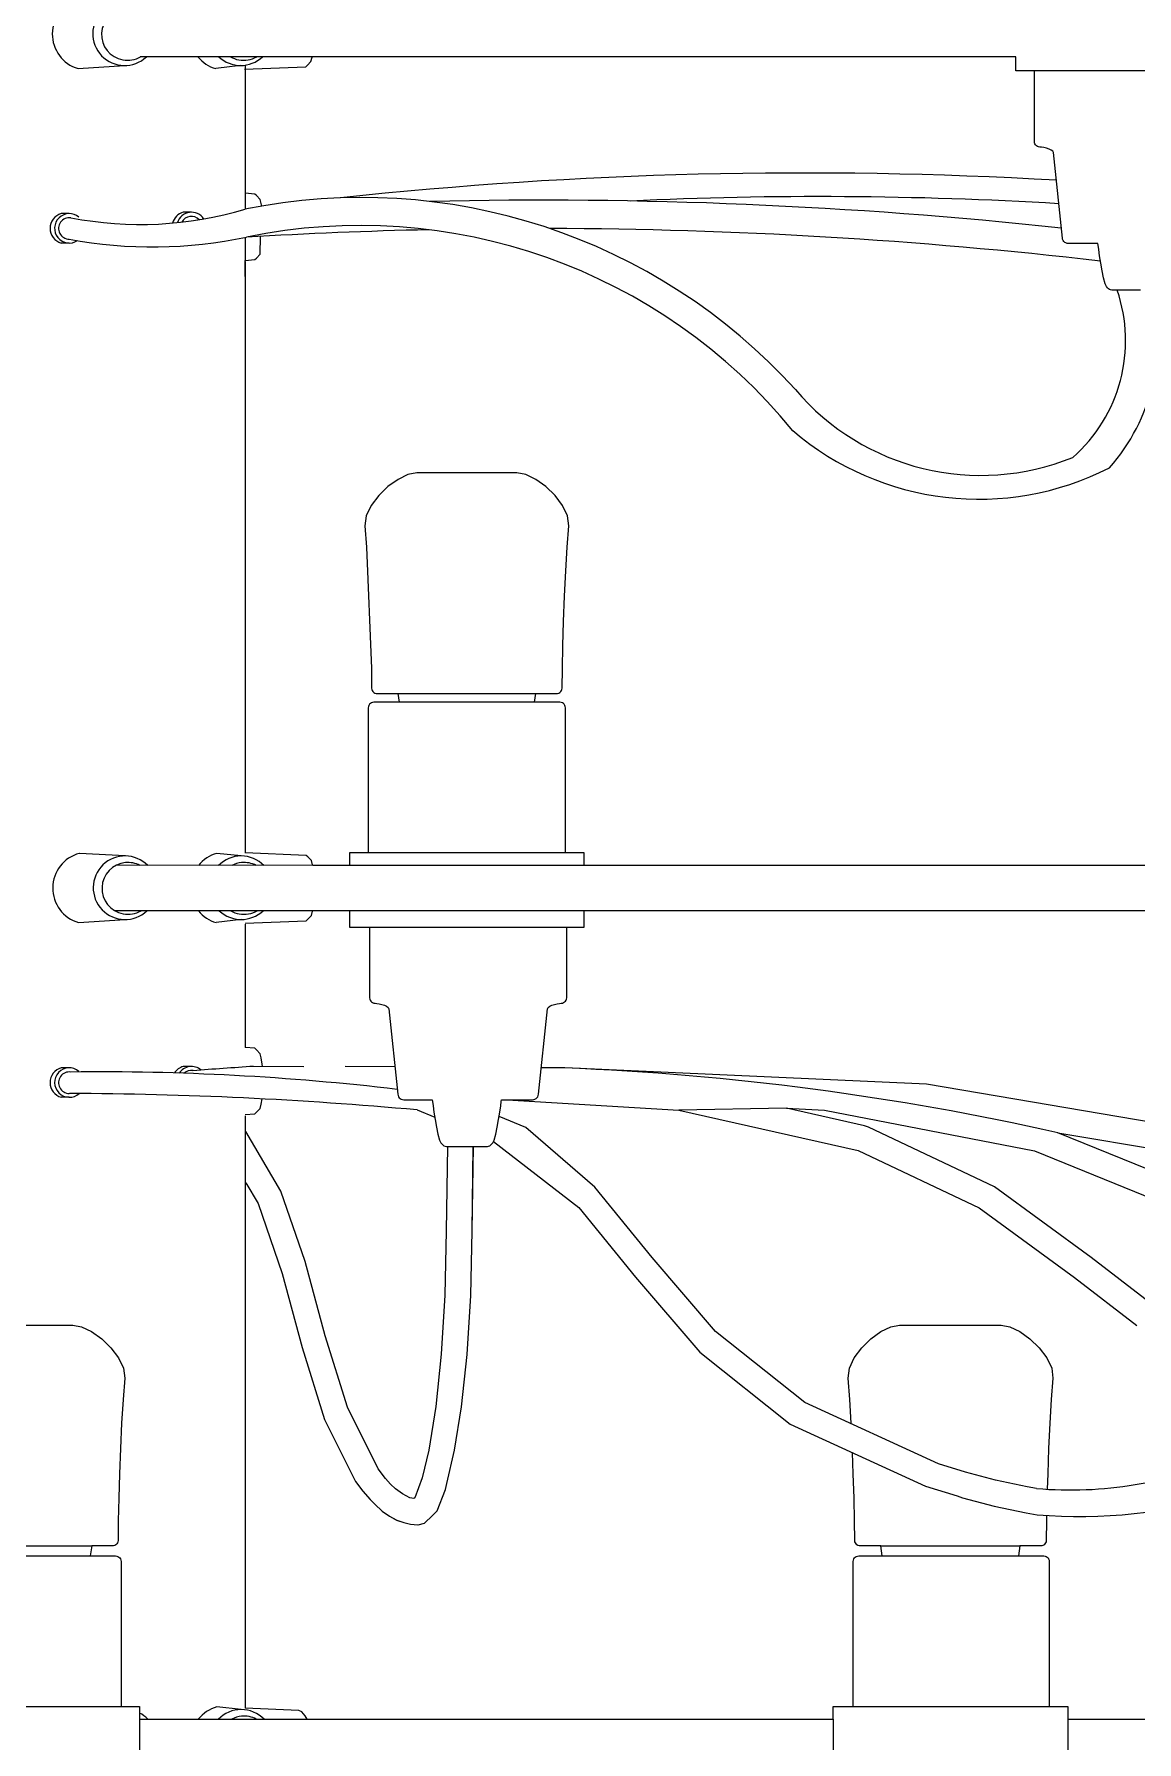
# Model space of a CAD drawing. Header units: millimetres. Extents: x 112 to 8820, y -2365 to 5002.
# Drawn here: x 4494.1 to 4642.6, y -913.1 to -683.1 of the extents above; entities that cross this region are included whole.
import ezdxf

# ---------------------------------------------------------------- set-up
doc = ezdxf.new("R2010")
doc.units = ezdxf.units.MM

# ---------------------------------------------------------------- blocks, each defined once
blk = doc.blocks.new('2097-50_EL_frontal')
at = {"extrusion": (1.04654e-19, -0.001462, 0.999999)}
for p, q in [((0.752, 43.061, 0.141), (1.378, 43.104, 0.142)), ((1.384, 32.457, 0.142), (0.769, 32.491, 0.142)), ((0.759, 31.559, 0.141), (1.384, 31.602, 0.142))]:
    blk.add_line(p, q, dxfattribs=at)
for p, q in [((13.383, 43.219), (1.59, 43.219)), ((2.942, 43.104, 0.142), (2.606, 43.061, 0.047)), ((2.995, 43.052), (3.82, 43.087)), ((3.002, 43.108), (3.002, 41.383)), ((3.82, 43.087), (3.841, 43.109)), ((3.841, 43.109), (3.888, 43.159)), ((3.888, 43.159), (3.905, 43.214)), ((3.905, 43.214), (3.906, 43.223)), ((13.383, 43.031), (13.383, 43.219)), ((13.452, 43.031), (13.383, 43.031)), ((13.383, 43.031), (13.383, 43.031)), ((13.586, 43.031), (13.452, 43.031)), ((13.78, 43.031), (13.586, 43.031)), ((13.633, 42.079), (13.633, 43.031)), ((14.026, 43.031), (13.78, 43.031)), ((14.311, 43.031), (14.026, 43.031)), ((14.625, 43.031), (14.311, 43.031)), ((14.954, 43.031), (14.625, 43.031)), ((15.282, 43.031), (14.954, 43.031)), ((13.635, 42.062), (13.633, 42.079)), ((13.64, 42.047), (13.635, 42.062)), ((13.649, 42.033), (13.64, 42.047)), ((13.66, 42.021), (13.649, 42.033)), ((13.674, 42.013), (13.66, 42.021)), ((13.689, 42.007), (13.674, 42.013)), ((13.706, 42.005), (13.689, 42.007)), ((13.731, 42.003), (13.706, 42.005)), ((13.762, 41.998), (13.731, 42.003)), ((13.796, 41.989), (13.762, 41.998)), ((13.831, 41.978), (13.796, 41.989)), ((13.861, 41.964), (13.831, 41.978)), ((13.882, 41.949), (13.861, 41.964)), ((13.892, 41.931), (13.882, 41.949)), ((14.011, 40.779), (13.892, 41.931)), ((3.135, 41.372), (3.002, 41.382)), ((3.002, 41.382), (3.002, 41.167)), ((3.156, 41.35), (3.135, 41.372)), ((3.203, 41.298), (3.156, 41.35)), ((3.219, 41.243), (3.203, 41.298)), ((3.225, 41.209), (3.219, 41.243)), ((0.634, 41.108, -0.203), (0.525, 41.108, -0.203)), ((2.279, 41.126), (2.169, 41.126)), ((0.634, 40.711, -0.203), (0.525, 40.711, -0.203)), ((3.002, 40.787), (3.002, 40.478)), ((3.203, 40.562), (3.209, 40.802)), ((14.014, 40.762), (14.011, 40.779)), ((14.021, 40.746), (14.014, 40.762)), ((14.031, 40.733), (14.021, 40.746)), ((14.044, 40.721), (14.031, 40.733)), ((14.058, 40.713), (14.044, 40.721)), ((14.074, 40.707), (14.058, 40.713)), ((3.002, 40.478), (3.135, 40.488)), ((3.135, 40.488), (3.156, 40.51)), ((3.156, 40.51), (3.203, 40.562)), ((14.092, 40.705), (14.074, 40.707)), ((14.129, 40.705), (14.092, 40.705)), ((14.203, 40.705), (14.129, 40.705)), ((14.309, 40.705), (14.203, 40.705)), ((14.444, 40.705), (14.309, 40.705)), ((14.489, 40.705), (14.444, 40.705)), ((14.492, 40.683), (14.489, 40.705)), ((14.5, 40.624), (14.492, 40.683)), ((14.512, 40.54), (14.5, 40.624)), ((14.527, 40.44), (14.512, 40.54)), ((3.002, 40.259), (3.002, 40.478)), ((3.002, 40.464), (3.002, 32.496)), ((14.546, 40.337), (14.527, 40.44)), ((14.566, 40.241), (14.546, 40.337)), ((14.588, 40.163), (14.566, 40.241)), ((14.596, 40.143), (14.588, 40.163)), ((14.606, 40.125), (14.596, 40.143)), ((14.618, 40.11), (14.606, 40.125)), ((14.631, 40.097), (14.618, 40.11)), ((14.646, 40.087), (14.631, 40.097)), ((14.661, 40.08), (14.646, 40.087)), ((14.678, 40.078), (14.661, 40.08)), ((14.69, 40.078), (14.678, 40.078)), ((14.714, 40.078), (14.69, 40.078)), ((14.748, 40.078), (14.714, 40.078)), ((14.791, 40.078), (14.748, 40.078)), ((14.841, 40.078), (14.791, 40.078)), ((14.896, 40.078), (14.841, 40.078)), ((14.953, 40.078), (14.896, 40.078)), ((15.011, 40.078), (14.953, 40.078)), ((15.065, 40.078), (15.011, 40.078)), ((5.062, 37.529), (4.926, 37.431)), ((5.195, 37.595), (5.062, 37.529)), ((5.314, 37.619), (5.195, 37.595)), ((5.345, 37.619), (5.314, 37.619)), ((5.418, 37.619), (5.345, 37.619)), ((5.526, 37.619), (5.418, 37.619)), ((5.663, 37.619), (5.526, 37.619)), ((5.821, 37.619), (5.663, 37.619)), ((5.989, 37.619), (5.821, 37.619)), ((6.157, 37.619), (5.989, 37.619)), ((6.664, 37.619), (6.157, 37.619)), ((6.664, 37.619), (6.651, 37.619)), ((6.783, 37.595), (6.664, 37.619)), ((6.916, 37.529), (6.783, 37.595)), ((7.052, 37.431), (6.916, 37.529)), ((4.801, 37.31), (4.699, 37.176)), ((4.926, 37.431), (4.801, 37.31)), ((7.177, 37.31), (7.052, 37.431)), ((7.279, 37.176), (7.177, 37.31)), ((4.633, 37.038), (4.616, 36.905)), ((4.699, 37.176), (4.633, 37.038)), ((7.345, 37.038), (7.279, 37.176)), ((7.362, 36.905), (7.345, 37.038)), ((4.616, 36.905), (4.639, 36.616)), ((7.339, 36.616), (7.362, 36.905)), ((4.639, 36.616), (4.639, 36.615)), ((4.639, 36.616), (4.703, 34.981)), ((7.32, 36.296), (7.339, 36.616)), ((7.304, 35.957), (7.32, 36.296)), ((7.291, 35.616), (7.304, 35.957)), ((7.282, 35.285), (7.291, 35.616)), ((7.275, 34.981), (7.282, 35.285)), ((4.703, 34.981), (4.706, 34.717)), ((7.272, 34.717), (7.275, 34.981)), ((4.689, 34.51), (4.678, 34.499)), ((4.703, 34.519), (4.689, 34.51)), ((4.718, 34.525), (4.703, 34.519)), ((4.706, 34.717), (4.709, 34.7)), ((4.709, 34.7), (4.715, 34.685)), ((4.715, 34.685), (4.724, 34.671)), ((4.735, 34.527), (4.718, 34.525)), ((4.724, 34.671), (4.736, 34.66)), ((4.763, 34.527), (4.735, 34.527)), ((4.736, 34.66), (4.75, 34.651)), ((4.75, 34.651), (4.766, 34.646)), ((4.844, 34.527), (4.763, 34.527)), ((4.766, 34.646), (4.784, 34.644)), ((4.784, 34.644), (4.841, 34.644)), ((4.841, 34.644), (4.97, 34.644)), ((4.975, 34.527), (4.844, 34.527)), ((4.97, 34.644), (5.061, 34.644)), ((5.15, 34.527), (4.975, 34.527)), ((5.061, 34.644), (5.077, 34.527)), ((5.061, 34.644), (6.917, 34.644)), ((5.362, 34.527), (5.15, 34.527)), ((5.602, 34.527), (5.362, 34.527)), ((5.858, 34.527), (5.602, 34.527)), ((6.12, 34.527), (5.858, 34.527)), ((6.376, 34.527), (6.12, 34.527)), ((6.616, 34.527), (6.376, 34.527)), ((6.828, 34.527), (6.616, 34.527)), ((7.003, 34.527), (6.828, 34.527)), ((6.901, 34.527), (6.917, 34.644)), ((6.917, 34.644), (7.008, 34.644)), ((7.134, 34.527), (7.003, 34.527)), ((7.008, 34.644), (7.137, 34.644)), ((7.215, 34.527), (7.134, 34.527)), ((7.137, 34.644), (7.194, 34.644)), ((7.194, 34.644), (7.211, 34.646)), ((7.211, 34.646), (7.228, 34.651)), ((7.243, 34.527), (7.215, 34.527)), ((7.228, 34.651), (7.242, 34.66)), ((7.242, 34.66), (7.254, 34.671)), ((7.26, 34.525), (7.243, 34.527)), ((7.254, 34.671), (7.263, 34.685)), ((7.275, 34.519), (7.26, 34.525)), ((7.263, 34.685), (7.269, 34.7)), ((7.269, 34.7), (7.272, 34.717)), ((7.289, 34.51), (7.275, 34.519)), ((7.3, 34.499), (7.289, 34.51)), ((4.663, 34.47), (4.661, 34.453)), ((4.661, 34.453), (4.661, 32.5)), ((4.669, 34.485), (4.663, 34.47)), ((4.678, 34.499), (4.669, 34.485)), ((7.309, 34.485), (7.3, 34.499)), ((7.315, 34.47), (7.309, 34.485)), ((7.317, 34.453), (7.315, 34.47)), ((7.317, 32.5), (7.317, 34.453)), ((2.949, 32.457, 0.142), (2.623, 32.491, 0.047)), ((3.826, 32.465), (3.002, 32.5)), ((3.847, 32.444), (3.826, 32.465)), ((3.894, 32.394), (3.847, 32.444)), ((4.444, 32.5), (4.41, 32.5)), ((4.41, 32.5), (4.41, 32.33)), ((4.546, 32.5), (4.444, 32.5)), ((4.711, 32.5), (4.546, 32.5)), ((4.932, 32.5), (4.711, 32.5)), ((5.199, 32.5), (4.932, 32.5)), ((5.501, 32.5), (5.199, 32.5)), ((5.824, 32.5), (5.501, 32.5)), ((6.154, 32.5), (5.824, 32.5)), ((6.477, 32.5), (6.154, 32.5)), ((6.778, 32.5), (6.477, 32.5)), ((7.046, 32.5), (6.778, 32.5)), ((7.266, 32.5), (7.046, 32.5)), ((7.431, 32.5), (7.266, 32.5)), ((7.534, 32.5), (7.431, 32.5)), ((7.568, 32.5), (7.534, 32.5)), ((7.568, 32.33), (7.568, 32.5)), ((3.912, 32.331), (1.261, 32.328)), ((3.911, 32.339), (3.894, 32.394)), ((3.913, 32.33), (3.911, 32.339)), ((7.568, 32.33), (3.913, 32.33)), ((15.828, 32.33), (7.568, 32.33)), ((7.568, 31.719), (1.247, 31.719)), ((2.949, 31.602, 0.142), (2.613, 31.559, 0.047)), ((3.002, 31.551), (3.826, 31.585)), ((3.002, 31.538), (3.002, 29.877)), ((3.826, 31.585), (3.847, 31.607)), ((3.847, 31.607), (3.894, 31.657)), ((3.894, 31.657), (3.911, 31.712)), ((3.911, 31.712), (3.913, 31.721)), ((4.41, 31.721), (4.41, 31.5)), ((7.568, 31.5), (7.568, 31.721)), ((7.568, 31.721), (15.828, 31.721)), ((4.41, 31.5), (4.444, 31.5)), ((4.444, 31.5), (4.546, 31.5)), ((4.546, 31.5), (4.711, 31.5)), ((4.679, 31.5), (4.679, 30.547)), ((4.711, 31.5), (4.932, 31.5)), ((4.932, 31.5), (5.199, 31.5)), ((5.199, 31.5), (5.501, 31.5)), ((5.501, 31.5), (5.824, 31.5)), ((5.824, 31.5), (6.154, 31.5)), ((6.154, 31.5), (6.477, 31.5)), ((6.477, 31.5), (6.778, 31.5)), ((6.778, 31.5), (7.046, 31.5)), ((7.046, 31.5), (7.266, 31.5)), ((7.266, 31.5), (7.431, 31.5)), ((7.334, 30.547), (7.334, 31.5)), ((7.431, 31.5), (7.534, 31.5)), ((7.534, 31.5), (7.568, 31.5)), ((4.679, 30.547), (4.68, 30.53)), ((4.68, 30.53), (4.686, 30.515)), ((4.686, 30.515), (4.695, 30.501)), ((4.695, 30.501), (4.706, 30.49)), ((4.706, 30.49), (4.72, 30.481)), ((4.72, 30.481), (4.736, 30.475)), ((4.736, 30.475), (4.753, 30.473)), ((4.753, 30.473), (4.777, 30.471)), ((4.777, 30.471), (4.808, 30.466)), ((4.808, 30.466), (4.843, 30.458)), ((4.843, 30.458), (4.878, 30.446)), ((4.878, 30.446), (4.908, 30.433)), ((4.908, 30.433), (4.93, 30.417)), ((4.93, 30.417), (4.939, 30.4)), ((4.939, 30.4), (5.058, 29.247)), ((6.954, 29.247), (7.073, 30.4)), ((7.073, 30.4), (7.083, 30.417)), ((7.083, 30.417), (7.105, 30.433)), ((7.105, 30.433), (7.135, 30.446)), ((7.135, 30.446), (7.169, 30.458)), ((7.169, 30.458), (7.204, 30.466)), ((7.204, 30.466), (7.235, 30.471)), ((7.235, 30.471), (7.26, 30.473)), ((7.26, 30.473), (7.277, 30.475)), ((7.277, 30.475), (7.292, 30.481)), ((7.292, 30.481), (7.306, 30.49)), ((7.306, 30.49), (7.318, 30.501)), ((7.318, 30.501), (7.326, 30.515)), ((7.326, 30.515), (7.332, 30.53)), ((7.332, 30.53), (7.334, 30.547)), ((3.135, 29.867), (3.002, 29.877)), ((3.156, 29.845), (3.135, 29.867)), ((3.203, 29.793), (3.156, 29.845)), ((3.219, 29.738), (3.203, 29.793)), ((3.233, 29.653), (3.219, 29.738)), ((0.634, 29.603, -0.203), (0.525, 29.603, -0.203)), ((2.279, 29.621), (2.169, 29.621)), ((3.794, 29.616), (3.117, 29.623)), ((3.235, 29.622), (3.233, 29.653)), ((5.02, 29.618), (4.351, 29.623)), ((7.308, 29.602), (6.991, 29.605)), ((12.181, 29.383), (7.308, 29.602)), ((5.058, 29.247), (5.062, 29.23)), ((5.062, 29.23), (5.069, 29.214)), ((5.069, 29.214), (5.079, 29.201)), ((6.933, 29.201), (6.943, 29.214)), ((6.943, 29.214), (6.95, 29.23)), ((6.95, 29.23), (6.954, 29.247)), ((15.487, 28.824), (12.181, 29.383)), ((0.634, 29.206, -0.203), (0.525, 29.206, -0.203)), ((3.002, 28.973), (3.135, 28.983)), ((3.135, 28.983), (3.156, 29.005)), ((3.156, 29.005), (3.203, 29.057)), ((3.203, 29.057), (3.219, 29.112)), ((3.219, 29.112), (3.231, 29.185)), ((5.079, 29.201), (5.092, 29.19)), ((5.092, 29.19), (5.106, 29.181)), ((5.106, 29.181), (5.123, 29.176)), ((5.123, 29.176), (5.14, 29.174)), ((5.14, 29.174), (5.159, 29.174)), ((5.159, 29.174), (5.215, 29.174)), ((5.215, 29.174), (5.306, 29.174)), ((5.306, 29.174), (5.427, 29.174)), ((5.319, 29.036), (5.556, 28.938)), ((5.427, 29.174), (5.522, 29.174)), ((5.522, 29.174), (5.525, 29.152)), ((5.525, 29.152), (5.533, 29.093)), ((5.533, 29.093), (5.545, 29.008)), ((5.545, 29.008), (5.561, 28.908)), ((6.417, 28.908), (6.433, 29.008)), ((6.433, 29.008), (6.445, 29.093)), ((6.445, 29.093), (6.453, 29.152)), ((6.453, 29.152), (6.456, 29.174)), ((6.456, 29.174), (6.53, 29.174)), ((6.473, 29.174), (6.586, 29.174)), ((6.53, 29.174), (8.845, 29.034)), ((6.586, 29.174), (6.707, 29.174)), ((6.707, 29.174), (6.797, 29.174)), ((6.797, 29.174), (6.853, 29.174)), ((6.853, 29.174), (6.872, 29.174)), ((6.872, 29.174), (6.89, 29.176)), ((6.89, 29.176), (6.906, 29.181)), ((6.906, 29.181), (6.921, 29.19)), ((6.921, 29.19), (6.933, 29.201)), ((10.295, 29.06), (8.845, 29.034)), ((8.845, 29.034), (11.26, 28.49)), ((11.343, 28.824), (10.295, 29.06)), ((10.295, 29.06), (10.807, 29.034)), ((10.807, 29.034), (13.635, 28.484)), ((3.002, 28.957), (3.002, 20.98)), ((5.561, 28.908), (5.579, 28.805)), ((5.579, 28.805), (5.6, 28.709)), ((6.378, 28.709), (6.399, 28.805)), ((6.399, 28.805), (6.417, 28.908)), ((6.782, 28.799), (6.424, 28.948)), ((7.713, 27.996), (6.782, 28.799)), ((11.398, 28.804), (11.343, 28.824)), ((13.095, 28), (11.398, 28.804)), ((3.484, 27.943), (3.012, 28.744)), ((3.484, 27.943), (3.012, 28.744)), ((5.6, 28.709), (5.622, 28.631)), ((5.622, 28.631), (5.63, 28.612)), ((5.63, 28.612), (5.64, 28.594)), ((5.64, 28.594), (5.652, 28.578)), ((5.652, 28.578), (5.665, 28.565)), ((5.665, 28.565), (5.68, 28.555)), ((5.68, 28.555), (5.696, 28.548)), ((5.696, 28.548), (5.713, 28.546)), ((5.729, 28.546), (5.712, 27.409)), ((5.728, 28.546), (5.712, 27.409)), ((5.713, 28.546), (5.719, 28.546)), ((5.719, 28.546), (5.736, 28.546)), ((5.736, 28.546), (5.765, 28.546)), ((5.765, 28.546), (5.804, 28.546)), ((5.804, 28.546), (5.851, 28.546)), ((5.851, 28.546), (5.904, 28.546)), ((5.904, 28.546), (5.96, 28.546)), ((5.96, 28.546), (6.018, 28.546)), ((6.018, 28.546), (6.074, 28.546)), ((6.06, 27.406), (6.077, 28.546)), ((6.06, 27.406), (6.076, 28.546)), ((6.074, 28.546), (6.127, 28.546)), ((6.127, 28.546), (6.174, 28.546)), ((6.174, 28.546), (6.213, 28.546)), ((6.213, 28.546), (6.241, 28.546)), ((6.241, 28.546), (6.259, 28.546)), ((6.259, 28.546), (6.265, 28.546)), ((6.265, 28.546), (6.282, 28.548)), ((6.282, 28.548), (6.298, 28.555)), ((6.298, 28.555), (6.313, 28.565)), ((6.313, 28.565), (6.326, 28.578)), ((6.326, 28.578), (6.338, 28.594)), ((6.338, 28.594), (6.348, 28.612)), ((6.346, 28.609), (7.497, 27.722)), ((6.348, 28.612), (6.356, 28.631)), ((6.356, 28.631), (6.378, 28.709)), ((15.699, 28.019), (13.951, 28.729)), ((13.951, 28.729), (15.401, 28.484)), ((11.26, 28.49), (12.891, 27.717)), ((13.635, 28.484), (15.572, 27.698)), ((3.011, 28.055), (3.177, 27.775)), ((3.011, 28.055), (3.176, 27.775)), ((3.811, 26.993), (3.484, 27.943)), ((3.811, 26.993), (3.484, 27.943)), ((8.483, 27.047), (7.713, 27.996)), ((14.398, 27.049), (13.095, 28)), ((3.176, 27.775), (3.5, 26.835)), ((3.177, 27.775), (3.5, 26.835)), ((7.497, 27.722), (8.259, 26.782)), ((12.891, 27.717), (14.175, 26.78)), ((5.712, 27.409), (5.694, 26.541)), ((5.712, 27.409), (5.694, 26.541)), ((6.042, 26.539), (6.06, 27.406)), ((6.042, 26.539), (6.06, 27.406)), ((4.081, 25.994), (3.811, 26.993)), ((4.081, 25.994), (3.811, 26.993)), ((9.34, 26.052), (8.483, 27.047)), ((15.586, 26.134), (14.398, 27.049)), ((3.5, 26.835), (3.77, 25.835)), ((3.5, 26.835), (3.77, 25.835)), ((8.259, 26.782), (9.126, 25.776)), ((14.175, 26.78), (15.014, 26.134)), ((5.694, 26.541), (5.644, 25.745)), ((5.694, 26.541), (5.644, 25.745)), ((5.992, 25.742), (6.042, 26.539)), ((5.992, 25.742), (6.042, 26.539)), ((0.028, 26.139), (0.195, 26.139)), ((0.195, 26.139), (0.349, 26.139)), ((0.349, 26.139), (0.479, 26.139)), ((0.479, 26.139), (0.579, 26.139)), ((0.579, 26.139), (0.641, 26.139)), ((0.641, 26.139), (0.663, 26.139)), ((0.663, 26.139), (0.663, 26.139)), ((0.663, 26.139), (0.681, 26.139)), ((0.681, 26.139), (0.8, 26.115)), ((0.8, 26.115), (0.934, 26.05)), ((0.934, 26.05), (1.07, 25.952)), ((4.38, 25.034), (4.081, 25.994)), ((4.38, 25.034), (4.081, 25.994)), ((10.541, 25.098), (9.34, 26.052)), ((11.432, 25.952), (11.567, 26.05)), ((11.567, 26.05), (11.7, 26.115)), ((11.7, 26.115), (11.817, 26.139)), ((11.817, 26.139), (11.86, 26.139)), ((11.86, 26.139), (11.941, 26.139)), ((11.941, 26.139), (12.057, 26.139)), ((12.057, 26.139), (12.201, 26.139)), ((12.201, 26.139), (12.362, 26.139)), ((12.362, 26.139), (12.531, 26.139)), ((12.531, 26.139), (12.698, 26.139)), ((12.698, 26.139), (12.851, 26.139)), ((12.851, 26.139), (12.982, 26.139)), ((12.982, 26.139), (13.082, 26.139)), ((13.082, 26.139), (13.144, 26.139)), ((13.144, 26.139), (13.165, 26.139)), ((13.165, 26.139), (13.185, 26.139)), ((13.185, 26.139), (13.303, 26.115)), ((13.303, 26.115), (13.437, 26.05)), ((13.437, 26.05), (13.573, 25.952)), ((1.07, 25.952), (1.195, 25.831)), ((1.195, 25.831), (1.297, 25.696)), ((3.77, 25.835), (4.072, 24.869)), ((3.77, 25.835), (4.072, 24.869)), ((9.126, 25.776), (10.346, 24.806)), ((11.207, 25.696), (11.308, 25.831)), ((11.308, 25.831), (11.432, 25.952)), ((13.573, 25.952), (13.698, 25.831)), ((13.698, 25.831), (13.8, 25.696)), ((1.297, 25.696), (1.363, 25.558)), ((1.363, 25.558), (1.381, 25.425)), ((5.644, 25.745), (5.569, 25.042)), ((5.644, 25.745), (5.569, 25.042)), ((5.917, 25.039), (5.992, 25.742)), ((5.917, 25.039), (5.992, 25.742)), ((11.124, 25.425), (11.141, 25.558)), ((11.141, 25.558), (11.207, 25.696)), ((13.8, 25.696), (13.867, 25.558)), ((13.867, 25.558), (13.884, 25.425)), ((1.381, 25.425), (1.358, 25.137)), ((11.146, 25.137), (11.124, 25.425)), ((13.884, 25.425), (13.861, 25.137)), ((1.358, 25.137), (1.339, 24.816)), ((12.344, 24.269), (10.541, 25.098)), ((11.166, 24.816), (11.146, 25.137)), ((13.861, 25.137), (13.842, 24.816)), ((4.072, 24.869), (4.49, 24.034)), ((4.072, 24.869), (4.49, 24.034)), ((4.796, 24.204), (4.38, 25.034)), ((4.796, 24.204), (4.38, 25.034)), ((5.569, 25.042), (5.476, 24.456)), ((5.569, 25.042), (5.476, 24.456)), ((5.824, 24.453), (5.917, 25.039)), ((5.824, 24.453), (5.917, 25.039)), ((1.339, 24.816), (1.323, 24.478)), ((10.346, 24.806), (12.165, 23.969)), ((11.166, 24.81), (11.166, 24.816)), ((13.842, 24.816), (13.826, 24.478)), ((1.323, 24.478), (1.31, 24.136)), ((5.476, 24.456), (5.389, 24.081)), ((5.476, 24.456), (5.389, 24.081)), ((5.72, 24.006), (5.824, 24.453)), ((5.72, 24.006), (5.824, 24.453)), ((11.194, 24.136), (11.184, 24.421)), ((13.826, 24.478), (13.813, 24.136)), ((4.893, 24.073), (4.796, 24.204)), ((4.893, 24.073), (4.796, 24.204)), ((12.704, 24.157), (12.344, 24.269)), ((13.112, 24.05), (12.704, 24.157)), ((1.31, 24.136), (1.3, 23.806)), ((4.49, 24.034), (4.588, 23.902)), ((4.49, 24.034), (4.588, 23.902)), ((4.962, 23.994), (4.893, 24.073)), ((4.962, 23.994), (4.893, 24.073)), ((5.026, 23.935), (4.962, 23.994)), ((5.026, 23.935), (4.962, 23.994)), ((5.124, 23.864), (5.026, 23.935)), ((5.124, 23.864), (5.026, 23.935)), ((5.389, 24.081), (5.288, 23.814)), ((5.389, 24.081), (5.288, 23.814)), ((5.59, 23.635), (5.7, 23.924)), ((5.59, 23.635), (5.7, 23.924)), ((5.7, 23.924), (5.72, 24.006)), ((5.7, 23.924), (5.72, 24.006)), ((11.204, 23.806), (11.194, 24.136)), ((12.165, 23.969), (12.592, 23.837)), ((13.536, 23.959), (13.112, 24.05)), ((13.662, 23.938), (13.536, 23.959)), ((13.813, 24.136), (13.807, 23.927)), ((1.3, 23.806), (1.293, 23.501)), ((4.588, 23.902), (4.686, 23.79)), ((4.588, 23.902), (4.686, 23.79)), ((4.686, 23.79), (4.748, 23.726)), ((4.686, 23.79), (4.748, 23.726)), ((4.748, 23.726), (4.846, 23.634)), ((4.748, 23.726), (4.846, 23.634)), ((5.221, 23.813), (5.124, 23.864)), ((5.221, 23.813), (5.124, 23.864)), ((5.246, 23.806), (5.221, 23.813)), ((5.246, 23.806), (5.221, 23.813)), ((5.276, 23.803), (5.246, 23.806)), ((5.276, 23.803), (5.246, 23.806)), ((5.288, 23.814), (5.276, 23.803)), ((5.288, 23.814), (5.276, 23.803)), ((11.21, 23.501), (11.204, 23.806)), ((12.592, 23.837), (12.667, 23.814)), ((12.667, 23.814), (13.094, 23.702)), ((13.094, 23.702), (13.522, 23.61)), ((1.293, 23.501), (1.29, 23.238)), ((4.846, 23.634), (4.945, 23.563)), ((4.846, 23.634), (4.945, 23.563)), ((4.945, 23.563), (5.044, 23.512)), ((4.945, 23.563), (5.043, 23.512)), ((5.043, 23.512), (5.142, 23.481)), ((5.044, 23.512), (5.142, 23.481)), ((5.142, 23.481), (5.229, 23.457)), ((5.142, 23.481), (5.229, 23.457)), ((5.333, 23.447), (5.42, 23.47)), ((5.333, 23.447), (5.42, 23.47)), ((5.42, 23.47), (5.527, 23.572)), ((5.42, 23.47), (5.527, 23.572)), ((5.527, 23.572), (5.59, 23.635)), ((5.527, 23.572), (5.59, 23.635)), ((11.214, 23.238), (11.21, 23.501)), ((13.522, 23.61), (13.671, 23.585)), ((13.797, 23.501), (13.793, 23.238)), ((13.798, 23.576), (13.797, 23.501)), ((1.29, 23.238), (1.288, 23.221)), ((5.229, 23.457), (5.328, 23.447)), ((5.229, 23.457), (5.328, 23.447)), ((5.328, 23.447), (5.333, 23.447)), ((5.328, 23.447), (5.333, 23.447)), ((11.216, 23.221), (11.214, 23.238)), ((13.793, 23.238), (13.791, 23.221)), ((-0.937, 23.165), (0.935, 23.165)), ((-0.009, 23.03), (0.252, 23.03)), ((0.252, 23.03), (0.501, 23.03)), ((0.501, 23.03), (0.728, 23.03)), ((0.728, 23.03), (0.923, 23.03)), ((0.935, 23.165), (0.916, 23.03)), ((0.923, 23.03), (1.077, 23.03)), ((1.063, 23.165), (0.935, 23.165)), ((1.174, 23.165), (1.063, 23.165)), ((1.077, 23.03), (1.184, 23.03)), ((1.193, 23.165), (1.174, 23.165)), ((1.184, 23.03), (1.238, 23.03)), ((1.212, 23.165), (1.193, 23.165)), ((1.23, 23.166), (1.212, 23.165)), ((1.246, 23.172), (1.23, 23.166)), ((1.238, 23.03), (1.238, 23.03)), ((1.238, 23.03), (1.257, 23.03)), ((1.26, 23.18), (1.246, 23.172)), ((1.257, 23.03), (1.274, 23.028)), ((1.272, 23.191), (1.26, 23.18)), ((1.282, 23.205), (1.272, 23.191)), ((1.274, 23.028), (1.289, 23.023)), ((1.288, 23.221), (1.282, 23.205)), ((1.289, 23.023), (1.303, 23.014)), ((1.303, 23.014), (1.314, 23.003)), ((1.314, 23.003), (1.323, 22.989)), ((11.201, 22.989), (11.209, 23.003)), ((11.209, 23.003), (11.221, 23.014)), ((11.222, 23.205), (11.216, 23.221)), ((11.221, 23.014), (11.234, 23.023)), ((11.231, 23.191), (11.222, 23.205)), ((11.243, 23.18), (11.231, 23.191)), ((11.234, 23.023), (11.25, 23.028)), ((11.257, 23.172), (11.243, 23.18)), ((11.25, 23.028), (11.267, 23.03)), ((11.274, 23.166), (11.257, 23.172)), ((11.267, 23.03), (11.321, 23.03)), ((11.291, 23.165), (11.274, 23.166)), ((11.366, 23.165), (11.291, 23.165)), ((11.302, 23.03), (11.408, 23.03)), ((11.321, 23.03), (11.428, 23.03)), ((11.512, 23.165), (11.366, 23.165)), ((11.408, 23.03), (11.563, 23.03)), ((11.428, 23.03), (11.582, 23.03)), ((11.566, 23.165), (11.512, 23.165)), ((11.563, 23.03), (11.757, 23.03)), ((11.584, 23.03), (11.566, 23.165)), ((11.566, 23.165), (13.438, 23.165)), ((11.582, 23.03), (11.777, 23.03)), ((11.757, 23.03), (11.984, 23.03)), ((11.777, 23.03), (12.004, 23.03)), ((11.984, 23.03), (12.234, 23.03)), ((12.004, 23.03), (12.253, 23.03)), ((12.234, 23.03), (12.494, 23.03)), ((12.253, 23.03), (12.514, 23.03)), ((12.494, 23.03), (12.755, 23.03)), ((12.514, 23.03), (12.774, 23.03)), ((12.755, 23.03), (13.004, 23.03)), ((12.774, 23.03), (13.023, 23.03)), ((13.004, 23.03), (13.231, 23.03)), ((13.023, 23.03), (13.25, 23.03)), ((13.231, 23.03), (13.426, 23.03)), ((13.25, 23.03), (13.445, 23.03)), ((13.438, 23.165), (13.42, 23.03)), ((13.426, 23.03), (13.58, 23.03)), ((13.547, 23.165), (13.438, 23.165)), ((13.445, 23.03), (13.599, 23.03)), ((13.658, 23.165), (13.547, 23.165)), ((13.58, 23.03), (13.686, 23.03)), ((13.599, 23.03), (13.706, 23.03)), ((13.696, 23.165), (13.658, 23.165)), ((13.686, 23.03), (13.741, 23.03)), ((13.715, 23.165), (13.696, 23.165)), ((13.706, 23.03), (13.76, 23.03)), ((13.733, 23.166), (13.715, 23.165)), ((13.749, 23.172), (13.733, 23.166)), ((13.741, 23.03), (13.76, 23.03)), ((13.764, 23.18), (13.749, 23.172)), ((13.76, 23.03), (13.777, 23.028)), ((13.76, 23.03), (13.777, 23.028)), ((13.776, 23.191), (13.764, 23.18)), ((13.785, 23.205), (13.776, 23.191)), ((13.777, 23.028), (13.793, 23.023)), ((13.777, 23.028), (13.793, 23.023)), ((13.791, 23.221), (13.785, 23.205)), ((13.793, 23.023), (13.806, 23.014)), ((13.793, 23.023), (13.806, 23.014)), ((13.806, 23.014), (13.818, 23.003)), ((13.806, 23.014), (13.818, 23.003)), ((13.818, 23.003), (13.826, 22.989)), ((13.818, 23.003), (13.826, 22.989)), ((1.323, 22.989), (1.329, 22.973)), ((1.329, 22.973), (1.331, 22.956)), ((1.331, 22.956), (1.331, 21.003)), ((11.193, 22.956), (11.195, 22.973)), ((11.193, 21.003), (11.193, 22.956)), ((11.195, 22.973), (11.201, 22.989)), ((13.826, 22.989), (13.832, 22.973)), ((13.826, 22.989), (13.832, 22.973)), ((13.832, 22.973), (13.834, 22.956)), ((13.832, 22.973), (13.834, 22.956)), ((13.834, 22.956), (13.834, 21.003)), ((13.834, 22.956), (13.834, 21.003)), ((-1.579, 21.003), (1.581, 21.003)), ((1.581, 21.003), (1.581, 20.003)), ((2.949, 20.961, 0.142), (2.623, 20.995, 0.047)), ((3.726, 20.949), (3.002, 20.98)), ((3.768, 20.928), (3.726, 20.949)), ((10.924, 20.83), (10.924, 21.003)), ((10.924, 21.003), (10.992, 21.003)), ((10.992, 21.003), (11.127, 21.003)), ((11.127, 21.003), (13.834, 21.003)), ((13.834, 21.003), (13.862, 21.003)), ((13.862, 21.003), (13.996, 21.003)), ((13.996, 21.003), (14.065, 21.003)), ((14.065, 21.003), (14.084, 21.003)), ((14.084, 21.003), (14.084, 20.83)), ((1.581, 20.83), (10.924, 20.83)), ((3.81, 20.878), (3.768, 20.928)), ((3.839, 20.83), (3.81, 20.878)), ((10.924, 20.83), (10.924, 20.221)), ((14.084, 20.83), (18.65, 20.83)), ((14.084, 20.83), (14.084, 20.221))]:
    blk.add_line(p, q)
for centre, radius, start, end in [((0.89, 43.526, 0.047), 0.485, 105.2166, 253.524), ((1.378, 43.531, 0.142), 0.428, 44.3824, 313.5514), ((1.417, 43.522, 0.142), 0.349, 95.2856, 259.575), ((1.417, 43.522, 0.142), 0.349, 259.575, 300.5084), ((2.744, 43.526, 0.047), 0.485, 218.9187, 253.524), ((2.942, 43.531, 0.142), 0.428, 226.4837, 313.5514), ((2.981, 43.522, 0.142), 0.349, 239.5501, 259.575), ((2.981, 43.522, 0.142), 0.349, 259.575, 300.5084), ((10.538, -16.744), 58.399, 86.67005, 96.14221), ((4.573, 33.436), 7.889, 42.2283, 101.5044), ((6.99, -24.102), 65.391, 83.84903, 91.31312), ((10.733, -13.441), 54.778, 86.6193, 92.6644), ((0.58, 40.91, -0.203), 0.206, 105.4166, 254.5834), ((0.634, 40.91, -0.203), 0.198, 49.412, 303.4472), ((0.634, 40.908), 0.145, 81.2448, 270), ((1.594, 45.886), 4.924, 259.0149, 286.6087), ((2.224, 40.928), 0.206, 105.4166, 165.2765), ((2.279, 40.928), 0.198, 32.8313, 162.8924), ((2.278, 40.927, 0.203), 0.145, 42.8105, 152.8937), ((4.552, 33.423), 7.525, 39.2555, 101.7336), ((1.758, 46.8), 6.14, 259.4462, 281.8712), ((6.935, -24.926), 65.833, 91.26927, 93.4077), ((6.935, -24.926), 65.833, 83.38145, 89.85182), ((12.77, 39.397), 2.093, 311.2755, 18.9928), ((12.748, 39.38), 2.543, 318.199, 15.9291), ((12.912, 40.859), 3.277, 220.3242, 292.1866), ((12.885, 41.122), 3.86, 229.5312, 297.1033), ((0.896, 32.024, 0.047), 0.485, 105.2166, 253.524), ((1.384, 32.029, 0.142), 0.428, 44.3824, 313.5514), ((2.75, 32.024, 0.047), 0.485, 105.2166, 141.0649), ((2.949, 32.029, 0.142), 0.428, 44.3824, 135.6176), ((1.423, 32.02, 0.142), 0.349, 95.2856, 259.575), ((1.423, 32.02, 0.142), 0.349, 62.2823, 95.2856), ((2.987, 32.02, 0.142), 0.349, 95.2856, 117.7177), ((2.987, 32.02, 0.142), 0.349, 62.2823, 95.2856), ((1.423, 32.02, 0.142), 0.349, 259.575, 300.5084), ((2.75, 32.024, 0.047), 0.485, 218.9187, 253.524), ((2.949, 32.029, 0.142), 0.428, 226.4837, 313.5514), ((2.987, 32.02, 0.142), 0.349, 239.5501, 259.575), ((2.987, 32.02, 0.142), 0.349, 259.575, 300.5084), ((0.58, 29.405, -0.203), 0.206, 105.4166, 254.5834), ((0.634, 29.405, -0.203), 0.198, 49.412, 312.2669), ((0.634, 29.403), 0.145, 81.2448, 270), ((1.041, -4.627), 34.176, 83.2598, 90.6451), ((2.224, 29.423), 0.206, 105.4166, 147.3953), ((2.279, 29.423), 0.198, 49.412, 146.6755), ((2.278, 29.422, 0.203), 0.145, 81.2448, 131.8017), ((8.096, -46.176), 75.962, 93.75833, 94.37625), ((5.801, -7.563), 37.196, 77.3432, 87.6772), ((0.399, -25.198), 54.457, 84.8156, 89.7526), ((14.121, 29.201), 5.283, 265.0156, 293.9483), ((14.253, 30.291), 6.731, 265.035, 287.3586), ((2.75, 20.528, 0.047), 0.485, 105.2166, 141.3248), ((2.949, 20.533, 0.142), 0.428, 44.062, 135.938), ((1.384, 20.533, 0.142), 0.428, 44.3824, 62.6131), ((1.423, 20.524, 0.142), 0.349, 62.2823, 63.0865), ((2.987, 20.524, 0.142), 0.349, 95.2856, 118.3171), ((2.987, 20.524, 0.142), 0.349, 61.6829, 95.2856)]:
    blk.add_arc(centre, radius, start, end)

msp = doc.modelspace()

# ---------------------------------------------------------------- block references
at = {"color": 0, "xscale": 10, "yscale": 10, "zscale": 10}
msp.add_blockref('2097-50_EL_frontal', (4492.47, -1118.34), dxfattribs=at)

doc.saveas('drawing.dxf')
